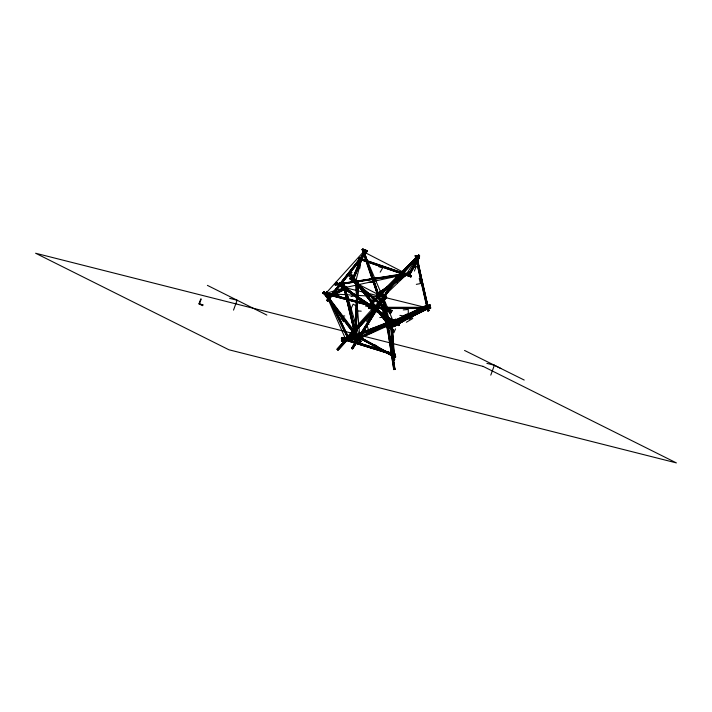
<?xml version="1.0" encoding="UTF-8"?>
<svg xmlns="http://www.w3.org/2000/svg" width="712" height="712" viewBox="0 0 712 712"><rect width="100%" height="100%" fill="white"/><g stroke="black" fill="none" stroke-linecap="round" stroke-linejoin="round"><path stroke-width="1.07" d="M339.98 282.913L340.3 283.643L339.526 284.124L339.206 283.394L339.98 282.913L375.135 310.779M368.62 308.51L368.683 307.281L368.62 308.51L422.839 308.527M374.913 311.687L375.687 312.328L375.687 311.206M359.943 268.157L359.96 263.502L359.133 265.968M341.413 340.772C341.867 339.135 342.445 342.899 341.413 340.772L395.489 319.688C395.943 318.059 396.513 321.815 395.489 319.688M341.368 338.885L341.805 337.666L395.436 354.247L395.302 355.039L395 355.466L341.368 338.885L395.124 355.413M341.493 338.832L341.805 337.666M395 355.466L395.436 354.247M394.911 325.277L394.946 324.058M372.056 302.315L372.189 297.776L375.233 300.063M335.138 284.48L407.246 273.177L407.442 274.022L335.21 284.978L335.138 284.48L407.371 273.524M357.736 337.123L358.456 336.144L395.658 356.997L394.964 357.504L358.011 337.372L358.706 336.865L358.456 336.144M395.685 356.525L395.009 356.383L394.964 357.504M355.884 337.666C355.101 347.127 353.321 335.53 354.772 333.225M354.985 328.846L357.237 281.783M354.585 340.968L354.95 333.314M355.163 328.935L357.451 281.721M355.048 341.03L355.35 335.334M355.413 333.367L355.555 330.955M355.626 328.988L357.922 281.712M355.519 341.021L358.385 281.765M355.991 335.477L358.563 281.854M424.397 309.328L427.369 307.913L427.431 306.703M409.169 274.396L409.089 275.66L408.537 275.74L408.127 274.912L418.371 256.979L419.279 257.797L409.035 275.731L419.279 257.797M384.498 309.044L384.578 307.895M389.161 311.473L389.268 310.307M358.706 258.999L359.373 258.047L411.233 275.686L410.78 276.932L358.706 258.999L411.127 276.861M343.958 340.016L344.065 339.046M430.573 307.308L430.511 308.527L430.573 307.308L368.62 307.281M357.291 305.662L356.578 310.859L361.224 311.171M347.803 299.788L348.426 296.584M323.017 293.139L323.497 292.312L323.052 293.486L365.79 304.416M391.458 311.18L391.929 310.361L391.484 311.536L367.935 304.976M391.538 354.211L359.898 338.414L355.386 282.771L363.494 251.781L364.606 251.265M345.284 339.419L345.685 338.164M329.896 295.987L330.306 294.759M368.238 306.089L368.656 304.87M392.312 355.324L392.739 354.095M233.518 310.112L237.123 300.224L229.611 298.319M490.782 375.144L494.386 365.247L486.874 363.351M202.662 305.679L198.977 303.837L200.784 298.898M201.202 299.102L199.396 304.042L203.151 304.994M344.466 288.823L344.92 287.612L344.225 286.633M414.402 271.067L416.2 266.35L415.345 267.712M352.209 279.157L360.254 259.942M361.1 257.922L364.482 249.832L365.309 249.538L365.719 250.321L364.446 253.356M364.811 249.529L352.12 279.852L353.018 280.653L352.2 280.946L351.79 280.163M352.2 280.946L365.309 249.538M352.689 280.964L365.683 249.868M353.018 280.653L363.173 256.391M395.543 328.846L393.878 332.815L393.496 329.478M359.64 339.019L360.156 337.808M351.025 308.83L353.125 304.166L357.504 306.632M393.282 321.29L393.638 320.649M348.809 338.707L359.898 338.414L383.074 296.984L417.312 257.37L418.238 258.314M408.154 275.402L418.371 256.979M408.127 274.912L408.955 274.556L418.87 256.979M408.741 275.143L418.656 257.566M408.537 275.74L418.95 258.144M409.364 275.384L419.243 257.308M380.181 272.189L382.736 267.792L379.015 266.813M335.566 283.154L336.251 282.139L399.387 324.645L398.934 325.366L335.53 283.154L336.251 282.139L399.387 324.645L398.711 325.66M369.021 319.581L371.317 315.879L371.468 319.261M381.365 302.564L352.76 348.711L352.04 348.747L351.603 348.079L391.297 284.035L392.018 283.999M351.675 348.417L378.526 305.092M378.731 304.603L391.573 283.874M352.182 348.39L391.876 284.355M352.04 348.747L379.469 304.478M380.644 302.591L392.383 284.328L382.469 300.339M352.76 348.711L380.128 304.104M352.493 348.862L392.178 284.827M383.118 299.734L392.454 284.667M406.071 274.636L417.312 257.37L427.369 307.913L394.074 323.417L345.48 338.787L325.704 293.54L363.494 251.781L406.97 274.058L383.074 296.984L345.48 338.787L392.526 354.709L387.711 325.304M325.188 294.341L325.704 293.54L344.92 287.612L406.97 274.058M345.436 289.072L346.139 288.004M365.888 306.543L367.152 304.62L362.586 301.941M340.211 285.557L340.941 284.453M393.131 323.39L359.898 338.414L344.92 287.612L394.074 323.417L394.822 322.322M427.761 308.154L428.188 307.166L428.891 307.682L428.606 308.412L400.153 322.572M396.21 324.538L396.842 323.684M382.78 306.827L349.904 278.944L350.197 278.107L391.039 312.239L390.737 313.075L389.989 312.995L390.292 312.159L391.039 312.239M349.904 278.944L350.651 279.024L350.954 278.187M367.125 305.208L367.926 304.149M396.433 325.5L396.424 324.378L395.667 324.877L395.988 325.598L396.433 325.5L365.398 302.573M331.943 295.88L327.858 301.034L326.888 300.517L366.333 250.393L366.956 250.58L367.392 251.185L341.484 283.848M326.799 300.25L366.555 250.357M326.888 300.517L328.25 298.8M329.612 297.073L339.152 285.04M340.514 283.323L366.333 250.393M330.154 296.993L339.01 285.815M340.372 284.097L366.956 250.58M327.226 300.856L339.597 285.174M340.861 283.67L366.858 250.793M327.636 301.069L331.863 295.613M333.082 294.198L340.042 285.298M341.262 283.883L367.303 250.918M333.99 293.3L340.122 285.565M323.168 292.605L324.174 291.92L361.082 341.297L360.868 341.796L360.13 342.161L323.221 292.774L324.174 291.92M361.082 341.297L360.13 342.161M351.986 272.402L348.871 276.256L353.099 278.659M326.826 292.125L325.802 292.863L326.826 292.125L350.162 340.523L348.96 340.781M390.55 284.942L393.941 281.071L397.341 282.86M346.415 338.841L344.216 338.707L343.843 337.853L361.509 338.823L361.527 339.33L349.717 339.046M344.216 338.707L345.026 337.817M360.708 339.722L360.673 338.494M346.824 338.627L385.673 296.486L386.216 296.735L386.669 297.34L338.102 350.028L337.559 349.77L337.105 349.165L345.329 340.256M337.105 349.165L345.507 340.256M347.002 338.636L373.898 309.453M375.393 307.833L385.851 296.486M337.221 349.414L373.836 309.702M375.331 308.082L385.673 296.486M337.283 349.165L374.263 309.702M375.758 308.082L386.216 296.735M337.559 349.77L386.171 296.913M338.102 350.028L386.554 297.091M337.924 350.028L386.669 297.34M370.089 317.294L366.609 321.067L368.958 324.387M385.441 314.232L382.095 306.035L382.415 305.199L383.287 305.457L384.124 307.504M383.287 305.457L382.967 306.293L382.095 306.035M387.533 319.35L390.461 326.514L390.772 325.669M390.933 322.981L392.152 322.848M394.662 359.702L394.208 359.035L393.389 359.427L393.834 360.094L394.662 359.702L392.09 322.429M347.403 287.924L328.606 297.358L347.064 288.28L347.385 287.425L346.539 287.07L329.051 295.658M328.944 297.002L328.57 296.139L346.539 287.07M344.172 285.61L344.457 284.853L343.584 284.684L343.291 285.432L344.172 285.61L357.531 341.938L356.614 341.351M357.531 341.938L357.825 341.19L344.457 284.853M389.224 286.669L368.95 307.13L368.442 306.81L367.997 306.222L418.674 255.065L419.181 255.386L419.626 255.973L390.781 285.094M367.997 306.222L418.834 255.11M368.113 306.454L383.706 290.71M386.046 288.351L418.674 255.065M368.157 306.267L419.181 255.386M368.442 306.81L387.186 287.79M388.743 286.215L419.154 255.519M368.789 307.095L389.099 286.447M390.621 285.058L419.51 255.75M392.944 325.776L429.567 304.736L430.306 305.208L430.048 305.964L393.709 326.719L392.971 326.247L429.567 304.736M393.709 326.719L430.333 305.679M357.371 337.399L356.481 338.271L355.19 338.316M365.719 250.321L364.891 250.615L364.482 249.832M377.645 294.946L376.888 294.474L377.173 293.727L410.032 271.575L410.059 272.705L409.302 272.233L410.032 271.575M393.282 325.989L389.357 327.938L388.654 327.431L388.939 326.692L415.434 313.511M389.357 327.938L393.567 325.722M375.518 308.269L350.989 275.633L351.906 274.948L375.909 306.596M378.188 311.785L391.52 329.362L392.579 328.57L382.575 315.38M391.52 329.362L392.579 328.57M384.284 314.873L362.052 249.52L362.764 249.147L363.298 249.182L382.558 306.018M362.052 249.52L363.298 249.182M351.906 274.948L350.856 275.749M343.647 289.223L344.661 288.458M389.339 325.393L390.39 324.601M371.62 302.342L355.386 282.771L356.418 281.997M352.983 277.457L353.935 276.745M390.452 326.861L391.262 326.265M376.87 294.003L409.587 271.486M376.888 294.474L409.302 272.233M377.413 294.332L409.827 272.1M378.837 293.584L410.352 271.966M377.209 294.866L409.623 272.625M377.947 294.67L410.361 272.429M406.374 322.26L412.791 318.46M346.984 338.245L348.052 337.533M326.853 296.566L327.938 295.863M336.064 295.142L337.079 294.501L341.44 297.456M359.115 339.74L360.201 339.054M408.982 319.35L412.23 317.41L409.293 317.57M365.478 260.823L366.377 260.298M377.796 293.976L378.713 293.442M415.149 255.786L416.44 255.51L428.98 310.565L428.321 310.806L427.69 310.841L415.149 255.786L416.44 255.51M393.229 325.491L429.995 304.816M392.971 326.247L429.808 305.35M393.994 326.434L430.306 305.208M393.282 326.639L430.048 305.964M427.69 310.841L428.98 310.565M351.603 348.079L352.698 348.373M426.23 305.377L426.55 306.596L426.23 305.377L393.389 320.925M372.91 328.116L368.629 330.27L367.018 325.464M417.392 312.541L428.188 307.166M388.645 326.95L413.183 314.748M416.128 313.289L427.903 307.433M390.327 326.31L407.994 317.525M419.768 311.669L428.597 307.272M388.654 327.431L408.279 317.668M411.225 316.199L427.903 307.904L428.606 308.412M391.6 326.23L402.885 320.48M404.363 319.884L428.891 307.682M388.948 327.832L393.852 325.393M397.777 323.444L400.723 321.975M402.68 321.005L428.197 308.314M399.459 322.794L428.9 308.154M328.339 296.744L346.806 287.675M328.926 296.495L346.415 287.897M328.116 297.349L347.064 288.28M359.329 337.043L391.182 321.975M359.329 337.443L391.182 322.376M395.169 320.489L426.541 305.626M359.702 337.541L392.552 322.002M394.537 321.059L426.39 305.991M358.554 338.378L426.764 306.08M358.866 338.618L426.764 306.48M390.692 326.541L390.683 325.304L414.482 314.028M407.13 314.028L403.045 315.906L399.913 315.38M395.142 322.483L427.369 307.913M371.593 305.386L373.043 304.736L375.349 308.278M350.162 340.523L349.227 340.461L325.98 292.303M351.772 279.709L352.903 279.22M341.422 340.363L395.703 319.172M341.911 340.505L395.988 319.43M341.76 340.87L395.836 319.795M341.609 341.235L396.183 319.893M341.893 341.493L396.175 320.302M387.052 318.228L395.009 369.35L394.35 369.51L393.7 369.546L382.21 294.43L383.323 294.296L386.714 316.057M382.015 294.501L383.323 294.296M393.7 369.546L395.009 369.35M396.976 281.044L400.037 279.887L395.801 278.232M427.387 306.525L428.357 306.178M384.329 313.236L385.584 312.826M354.407 340.888L355.724 340.95M328.268 296.539L329.487 296.183M416.627 259.302L417.873 258.963M369.706 278.855L375.865 277.929M396.744 324.636L364.82 301.523L368.389 304.149M358.919 259.293L359.373 258.047M411.233 275.686L410.78 276.932M381.988 327.289L386.821 326.345L387.631 331.552M390.318 324.423L391.618 324.174M416.333 284.355L420.463 283.581L419.226 278.445M383.359 307.379L384.658 307.166M379.808 317.588L384.48 316.831L383.27 315.674M392.615 358.305L393.923 358.092M367.392 251.185L366.413 250.66M335.29 284.711L337.47 284.382M340.745 283.883L407.291 273.782M335.21 284.978L407.433 274.387M350.963 296.503L355.893 295.792M357.825 341.19L356.943 341.012L354.932 332.513M335.147 284.115L335.334 285.325M344.724 315.941L340.149 316.448L338.164 312.337M403.268 309.916L408.252 309.444L408.341 314.482M368.442 282.335L372.865 281.97M392.25 355.929L393.273 355.849M359.898 338.414L325.704 293.54L384.079 296.931M358.821 337.684L359.845 337.639M368.576 307.646L422.883 307.655M426.052 307.664L430.618 307.664M368.656 307.895L422.803 307.913M426.123 307.913L430.546 307.913M368.727 308.145L422.883 308.163M425.091 308.163L430.618 308.171M368.576 308.154L372.999 308.154M375.206 308.154L422.732 308.171M424.939 308.171L430.466 308.171M424.984 308.527L430.573 308.527M343.442 318.006L340.55 317.899L343.576 321.717M344.181 337.488L347.963 337.675M349.681 337.826L361.509 338.823M343.843 337.853L348.248 338.129M350.446 338.262L354.843 338.529M357.041 338.663L360.334 338.868M344.439 338.084L360.931 339.099M343.86 338.36L361.527 339.33M344.706 338.69L346.904 338.823M349.103 338.957L361.198 339.704M356.757 283.946L357.789 284.132M389.58 285.993L390.728 286.206M360.236 259.141L361.073 259.328M373.925 345.818L377.68 346.673L374.557 344.59M369.03 346.735L373.987 347.865M419.626 255.973L418.79 255.297M344.92 287.612L424.21 307.13M388.939 326.692L389.642 327.68M198.977 303.837L202.733 304.789M323.337 292.303L365.194 303.303M367.178 303.864L391.929 310.361M363.084 303.098L323.524 292.659L330.804 302.395M367.365 304.22L381.267 307.887M383.403 308.456L391.956 310.708M323.141 292.641L391.573 310.69M323.275 292.899L366.048 304.175M370.32 305.306L391.707 310.948M323.408 293.157L365.105 304.149M371.522 305.84L375.803 306.97M379.007 307.815L391.84 311.197M323.052 293.486L365.977 304.772M371.166 306.178L391.644 311.545M341.68 337.719L395.32 354.3M341.796 337.969L395.436 354.558M341.502 338.102L395.133 354.683M341.591 338.28L395.222 354.861M341.671 338.458L395.302 355.039M341.377 338.583L395.009 355.163M359.035 258.118L411.447 275.989M358.759 258.509L411.403 276.47M357.237 340.372L350.998 337.924M464.544 350.446L524.219 380.048M494.386 365.247L500.919 368.513M207.397 285.37L266.849 315.069M355.386 282.771L383.074 296.984L394.074 323.417M327.022 300.215L327.858 301.034M358.056 336.251L395.009 356.383M358.706 336.865L391.769 354.87M393.718 355.938L395.658 356.997M358.234 336.758L395.187 356.89M357.753 336.651L394.715 356.783M359.382 337.8L382.718 350.509M385.637 352.102L395.365 357.397M335.984 282.442L399.218 324.939M335.886 282.646L399.032 325.162M335.797 282.851L398.934 325.366M335.699 282.869L398.845 325.375M386.491 297.34L385.788 296.735M391.662 324.868L392.668 325.562M329.006 296.423L330.074 297.18M370.035 305.421L374.619 308.741M376.399 310.049L396.744 325.099M366.831 303.348L370.391 305.973M372.171 307.281L396.21 324.992M366.609 303.953L395.988 325.598M339.526 283.002L357.816 297.491M363.912 302.324L373.497 309.916M340.3 283.643L376.007 311.936M339.757 283.518L373.72 310.432M339.206 283.394L375.687 312.328M339.206 283.857L375.233 312.417M354.879 339.535L354.353 339.401L354.879 340.505M386.438 315.728L388.779 317.597M365.265 301.425L365.585 302.146M346.352 338.209L347.349 339.019M383.439 297.972L384.435 298.8M350.633 277.974L390.728 312.025M350.197 278.107L382.771 305.777M384.444 307.192L391.039 312.675M350.429 278.561L382.994 306.231M385.503 308.358L390.514 312.621M350.651 279.024L379.042 303.143M380.715 304.567L382.388 305.982M385.726 308.821L390.737 313.075M349.895 278.508L382.469 306.178M384.97 308.305L389.98 312.559M385.29 308.955L390.301 313.209M358.519 338.164L359.498 339.01M391.733 284.702L391.297 284.035M364.357 251.861L365.318 252.733M346.575 288.28L346.201 287.425M356.534 296.459L357.833 297.785M381.908 291.252L382.825 292.196M391.689 321.415L392.419 322.198M408.519 272.99L409.409 273.96M368.505 306.552L368.95 307.13M377.974 309.996L379.38 311.696M382.914 315.95L390.683 325.304L392.463 353.624M429.621 305.884L429.283 305.021M377.244 308.349L379.905 311.865M351.737 275.063L375.767 306.712M377.075 308.465L379.104 311.108M382.406 315.496L392.437 328.686M351.363 275.348L359.382 285.895M360.69 287.657L375.402 306.997M376.692 308.75L378.072 310.512M380.697 314.019L392.045 328.962M357.024 283.545L351.025 275.633L375.66 308.154L359.026 286.18M324.227 292.089L361.126 341.475M323.844 291.991L358.109 337.853M359.427 339.615L360.753 341.377M323.969 292.418L360.868 341.796M323.702 292.347L354.674 333.795M356.65 336.438L360.601 341.733M323.426 292.276L330.68 301.977M332.655 304.62L355.724 335.486M357.041 337.257L360.334 341.662M332.121 304.166L360.459 342.08M374.272 310.877L374.85 311.82M356.712 339.25L357.264 340.194M426.23 307.397L426.853 308.563M424.29 306.979L424.877 308.163M326.443 292.098L349.69 340.256M326.648 292.685L347.999 336.91M348.942 338.876L349.895 340.843M326.318 292.49L349.565 340.656M325.713 292.614L348.568 340.042M363.494 251.781L383.635 299.084M385.379 310.574L388.298 317.739M389.135 319.786L391.226 324.903M383.305 305.929L391.253 325.375M382.914 305.154L384.168 308.225M385.423 311.295L387.933 317.436M389.188 320.507L390.861 324.601M382.691 305.751L387.568 317.552M388.129 319.056L391.333 326.772M382.415 305.199L383.67 308.269M384.507 310.316L387.435 317.481M388.69 320.551L389.526 322.598M382.469 306.338L385.397 313.511M387.907 319.652L388.734 321.699M389.571 323.746L390.826 326.817M382.077 305.564L382.914 307.611M383.75 309.658L385.423 313.752M387.515 318.878L388.761 321.949M389.598 323.996L390.434 326.043M377.253 306.587L377.476 307.192M383.626 309.177L385.415 314.446M363.182 249.093L382.798 306.979M383.51 309.088L385.655 315.398M363.049 249.378L385.165 314.633M362.764 249.147L372.403 277.564M373.115 279.674L378.464 295.462M379.176 297.563L380.6 301.772M383.457 310.201L384.88 314.41M362.675 249.351L384.792 314.615M362.577 249.556L384.694 314.811M362.301 249.333L384.418 314.588M327.093 293.905L327.306 294.546M345.169 338.129L345.578 339.384M384.195 301.176L388.707 317.961M389.553 321.112L390.683 325.304M341.244 283.812L341.538 284.925M393.576 356.009L393.852 357.086M344.501 285.272L357.86 341.6M344.083 284.613L357.442 340.941M343.878 285.147L357.237 341.475M344.341 287.87L354.175 329.318M343.665 285.672L357.032 342.009M344.012 288.209L356.365 340.292M343.789 287.559L356.401 340.701M416.262 255.475L428.811 310.53M416.235 255.626L428.784 310.681M415.808 255.546L428.321 310.806M415.354 255.67L427.868 310.877M404.719 274.173L404.986 275.419M347.064 297.758L347.412 299.823M383.074 296.984L386.109 315.496M386.821 319.857L387.355 323.123M383.136 294.287L386.518 316.039M386.856 318.211L394.813 369.332M383.127 294.376L386.518 316.128M386.856 318.3L394.813 369.421M382.673 294.332L386.055 316.155M386.393 318.264L394.35 369.51M382.21 294.43L393.887 369.564M419.902 307.913L419.982 309.017M391.831 323.177L394.341 360.041M391.769 323.257L394.208 359.035M391.511 322.705L394.021 359.56M391.333 323.239L393.834 360.094M390.879 322.563L393.442 359.845M402.262 273.337L402.333 274.538M383.065 306.667L383.118 307.895M425.589 307.913L425.642 309.159M357.495 280.626L358.617 280.759L357.495 280.626M483.119 366.386L35.6 253.241L228.881 349.761L676.4 462.907L483.119 366.386M391.689 329.247L379.024 312.55L391.662 329.247"/></g></svg>
